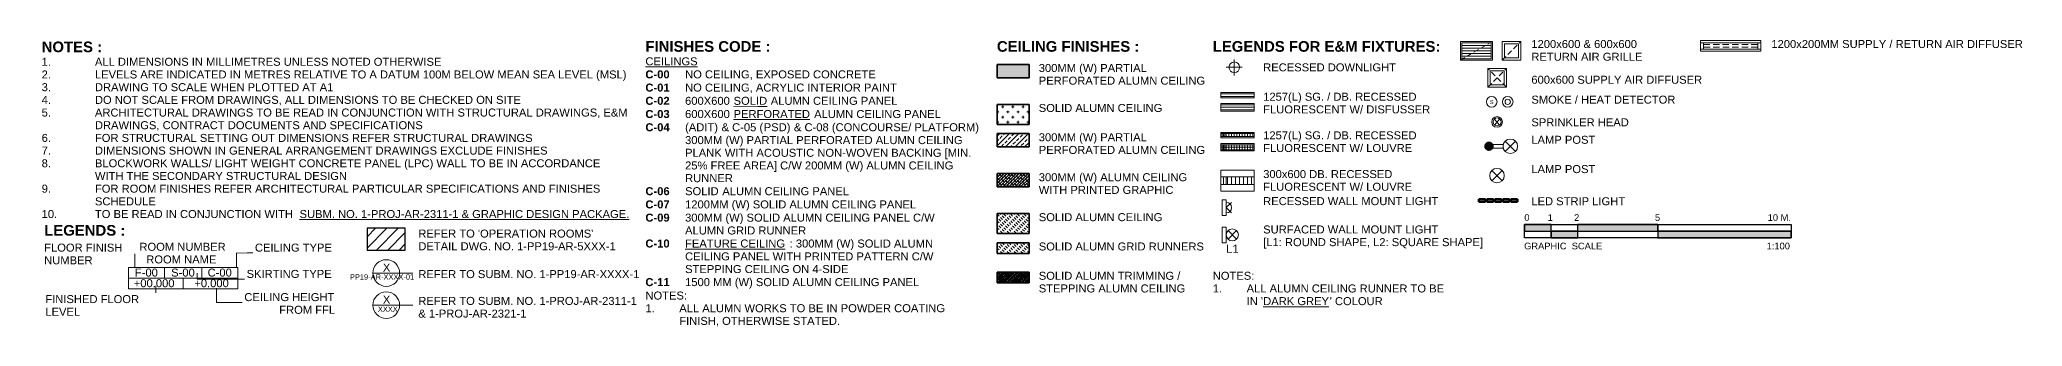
# Model space of a CAD drawing. Header units: millimetres. Extents: x -726048 to -647426, y -20687 to 18995.
# Drawn here: x -648170 to -647426, y -134 to -26 of the extents above; entities that cross this region are included whole.
import ezdxf

# ---------------------------------------------------------------- set-up
doc = ezdxf.new("R2010")
doc.units = ezdxf.units.MM
doc.linetypes.add('DPA_Hidden 50', pattern=[3, 2, -1])
doc.linetypes.add('Hidden - Short', pattern=[3.571875, 2.38125, -1.190625])
for name, color, linetype, lineweight in [('A-ANNO-NOTE', 3, 'Continuous', 25), ('A-DETL', 1, 'Continuous', 70), ('A-DETL-GENF', 2, 'Continuous', 35), ('A-DETL-THIN', 1, 'Continuous', 25), ('G-ANNO-TEXT', 3, 'Continuous', 9)]:
    doc.layers.add(name, color=color, linetype=linetype, lineweight=lineweight)
doc.styles.add('Arial_3', font='arial.ttf', dxfattribs={"height": 2.5})
doc.styles.add('Arial_4', font='arial.ttf', dxfattribs={"height": 3})
doc.styles.add('Arial_5', font='arial.ttf', dxfattribs={"height": 2})
doc.styles.add('Arial_6', font='arial.ttf', dxfattribs={"height": 1.5})
doc.styles.add('Arial_B', font='arialbd.ttf', dxfattribs={"height": 4})
doc.styles.add('Arial_B_1', font='arialbd.ttf', dxfattribs={"height": 3})
pattern_1 = [(135, (-647995.4792, 1.539), (-2.539928, 2e-16), [1.034, -2.558]), (135, (-647996.7492, 0.2694), (-2.539928, 2e-16), [1.034, -2.558]), (135, (-647997.3846, 2.174), (-2.539928, 2e-16), [0.51703, -3.075]), (135, (-647996.1142, 0.9044), (-2.539928, 2e-16), [1.034, -2.558]), (135, (-647995.2102, 0), (-2.539928, 2e-16), [0.51703, -3.075])]

# ---------------------------------------------------------------- blocks, each defined once
blk = doc.blocks.new('Graphic scale1 - Graphic scale 100-8746870-CRD_Legend Notes Part Plans - Ceiling Plan 1_100')
at = {"layer": 'A-ANNO-NOTE', "lineweight": 9}
h = blk.add_hatch(color=256, dxfattribs=at)
h.paths.add_polyline_path([(434.68, -98.08), (404.61, -98.08), (404.61, -95.59), (434.68, -95.59)])
h.paths.add_polyline_path([(394.68, -95.59), (394.68, -98.08), (384.68, -98.08), (384.68, -95.59)])
h = blk.add_hatch(color=256, dxfattribs=at)
h.paths.add_polyline_path([(484.68, -100.56), (434.68, -100.56), (434.68, -98.08), (484.68, -98.08)])
h.paths.add_polyline_path([(404.68, -98.08), (404.68, -100.56), (394.68, -100.56), (394.68, -98.08)])
at = {"layer": 'A-ANNO-NOTE'}
for p, q in [((384.68, -100.56), (384.68, -95.59)), ((384.68, -95.59), (484.68, -95.59)), ((394.68, -95.59), (384.68, -95.59)), ((384.68, -95.59), (384.68, -98.08)), ((394.68, -100.56), (394.68, -95.59)), ((394.68, -98.08), (394.68, -95.59)), ((404.61, -95.59), (404.61, -100.56)), ((434.68, -95.59), (404.61, -95.59)), ((404.61, -95.59), (404.61, -98.08)), ((434.68, -95.59), (434.68, -100.56)), ((434.68, -98.08), (434.68, -95.59)), ((484.68, -95.59), (484.68, -100.56)), ((384.68, -98.08), (484.68, -98.08)), ((384.68, -98.08), (394.68, -98.08)), ((484.68, -100.56), (384.68, -100.56)), ((404.68, -98.08), (394.68, -98.08)), ((394.68, -98.08), (394.68, -100.56)), ((394.68, -100.56), (404.68, -100.56)), ((404.61, -98.08), (434.68, -98.08)), ((404.68, -100.56), (404.68, -98.08)), ((484.68, -98.08), (434.68, -98.08)), ((434.68, -98.08), (434.68, -100.56)), ((434.68, -100.56), (484.68, -100.56)), ((484.68, -100.56), (484.68, -98.08))]:
    blk.add_line(p, q, dxfattribs=at)
at = {"layer": 'A-ANNO-NOTE', "lineweight": 9, "char_height": 2.5, "attachment_point": 1, "style": 'Arial_3'}
for s, insert, width in [('0', (384.63, -91.73), 2.3249), ('1', (393.4, -91.73), 2.3249), ('2', (403.31, -91.73), 2.3249), ('5', (433.62, -91.73), 2.3249), ('10 M.', (475.89, -91.73), 10.5021), ('GRAPHIC  SCALE', (384.56, -102.42), 35.4346), ('1:100', (475.5, -102.42), 10.5021)]:
    blk.add_mtext(s, dxfattribs=dict(at, insert=insert, width=width))

msp = doc.modelspace()

# ---------------------------------------------------------------- hatches: boundary and pattern name
at = {"layer": 'A-DETL-GENF'}
for points in [[(-647798.79, -40.49), (-647798.79, -35.49), (-647810.77, -35.49), (-647810.77, -40.49)], [(-647626.36, -67.6), (-647626, -67.56), (-647625.68, -67.42), (-647625.39, -67.2), (-647625.18, -66.92), (-647625.04, -66.59), (-647624.99, -66.24), (-647625.04, -65.89), (-647625.18, -65.56), (-647625.39, -65.28), (-647625.68, -65.06), (-647626, -64.93), (-647626.36, -64.88), (-647626.71, -64.93), (-647627.04, -65.06), (-647627.32, -65.28), (-647627.53, -65.56), (-647627.67, -65.89), (-647627.72, -66.24), (-647627.67, -66.59), (-647627.53, -66.92), (-647627.32, -67.2), (-647627.04, -67.42), (-647626.71, -67.56)]]:
    msp.add_hatch(color=7, dxfattribs=at).paths.add_polyline_path(points)
at = {"layer": 'A-DETL-GENF', "lineweight": 9}
h = msp.add_hatch(dxfattribs=at)
h.set_pattern_fill('FP_17', color=135, style=0, pattern_type=2)
h.set_pattern_definition([(0, (-647997.7502, 0), (1.905, 1.905), [0.9525, -2.857]), (90, (-647997.274, -0.4763), (-1.905, 1.905), [0.9525, -2.857])])
h.paths.add_polyline_path([(-647798.79, -57.99), (-647798.79, -50.49), (-647810.77, -50.49), (-647810.77, -57.99)])
h = msp.add_hatch(dxfattribs=at)
h.set_pattern_fill('FP_13', color=253, style=0, pattern_type=2)
h.set_pattern_definition([(45, (-647997.7502, 0), (-1.78191, 1.78191), []), (45, (-647995.9682, 0), (-1.78191, 1.78191), [1.26, -0.63004])])
h.paths.add_polyline_path([(-647798.79, -66.49), (-647798.79, -61.49), (-647810.77, -61.49), (-647810.77, -66.49)])
h = msp.add_hatch(dxfattribs=at)
h.set_pattern_fill('FP_14', color=253, style=0, pattern_type=2)
h.set_pattern_definition([(45, (-647997.7502, 0), (-0.561266, 0.561266), []), (135, (-647997.7502, 0), (-1.6841516, 0.5616196), [1.984, -1.191])])
h.paths.add_polyline_path([(-647798.79, -81.49), (-647798.79, -76.49), (-647810.77, -76.49), (-647810.77, -81.49)])
at = {"layer": 'A-DETL-GENF'}
h = msp.add_hatch(color=7, dxfattribs=at)
h.paths.add_polyline_path([(-647627.71, -87.14), (-647627.71, -86.14), (-647630.21, -86.14), (-647630.21, -87.14)])
h.paths.add_polyline_path([(-647615.71, -87.14), (-647615.71, -86.14), (-647618.21, -86.14), (-647618.21, -87.14)])
h.paths.add_polyline_path([(-647621.21, -87.14), (-647618.71, -87.14), (-647618.71, -86.14), (-647621.21, -86.14)])
h.paths.add_polyline_path([(-647624.71, -87.14), (-647624.71, -86.14), (-647627.21, -86.14), (-647627.21, -87.14)])
h.paths.add_polyline_path([(-647624.21, -87.14), (-647621.71, -87.14), (-647621.71, -86.14), (-647624.21, -86.14)])
at = {"layer": 'A-DETL-GENF', "lineweight": 9}
h = msp.add_hatch(dxfattribs=at)
h.set_pattern_fill('FP_15', color=253, style=0, pattern_type=2)
h.set_pattern_definition(pattern_1)
h.paths.add_polyline_path([(-647798.79, -98.99), (-647798.79, -91.49), (-647810.77, -91.49), (-647810.77, -98.99)])
h = msp.add_hatch(dxfattribs=at)
h.set_pattern_fill('FP_12', color=10, style=0, pattern_type=2)
h.set_pattern_definition([(45, (-647997.7502, 0), (-2.12132, 2.12132), [])])
h.paths.add_polyline_path([(-648032.75, -105.21), (-648032.75, -97.02), (-648047.03, -97.02), (-648047.03, -105.21)])
h = msp.add_hatch(dxfattribs=at)
h.set_pattern_fill('FP_15', color=253, style=0, pattern_type=2)
h.set_pattern_definition(pattern_1)
h.paths.add_polyline_path([(-647798.79, -106.49), (-647798.79, -102.49), (-647810.77, -102.49), (-647810.77, -106.49)])
h = msp.add_hatch(dxfattribs=at)
h.set_pattern_fill('FP_16', color=253, style=0, pattern_type=2)
h.set_pattern_definition([(45, (-647997.7502, 0), (-0.3367596, 0.3367596), []), (135, (-647997.7502, 0), (-1.0102788, 0.3367596), [1.191, -0.71437])])
h.paths.add_polyline_path([(-647798.79, -117.49), (-647798.79, -113.49), (-647810.77, -113.49), (-647810.77, -117.49)])

# ---------------------------------------------------------------- linework, layer by layer
at = {"layer": 'A-DETL', "lineweight": 9}
for p, q in [((-647637.1, -26.89), (-647625.1, -26.89)), ((-647637.1, -33.89), (-647637.1, -26.89)), ((-647625.6, -27.39), (-647636.6, -27.39)), ((-647636.6, -33.35), (-647636.6, -27.39)), ((-647625.6, -28.39), (-647636.6, -28.39)), ((-647625.6, -29.39), (-647636.6, -29.39)), ((-647625.6, -27.39), (-647625.6, -33.35)), ((-647625.1, -26.89), (-647625.1, -33.89)), ((-647614.44, -26.89), (-647621.44, -26.89)), ((-647621.44, -26.89), (-647621.44, -33.89)), ((-647620.57, -27.76), (-647620.57, -33.01)), ((-647615.32, -27.76), (-647620.57, -27.76)), ((-647615.32, -33.01), (-647615.32, -27.76)), ((-647614.44, -33.89), (-647614.44, -26.89)), ((-647547.1, -26.53), (-647524.44, -26.53)), ((-647547.1, -30.48), (-647547.1, -26.53)), ((-647547.1, -27.36), (-647524.44, -27.36)), ((-647545.89, -29.79), (-647545.89, -27.36)), ((-647525.61, -27.36), (-647525.61, -29.79)), ((-647524.44, -26.53), (-647524.44, -30.48)), ((-647718.87, -36.56), (-647724.87, -36.56)), ((-647721.87, -33.61), (-647721.87, -39.61)), ((-647625.1, -33.89), (-647637.1, -33.89)), ((-647625.6, -30.39), (-647636.6, -30.39)), ((-647625.6, -31.39), (-647636.6, -31.39)), ((-647625.6, -32.39), (-647636.6, -32.39)), ((-647625.6, -33.35), (-647636.6, -33.35)), ((-647619.77, -37.04), (-647626.77, -37.04)), ((-647626.77, -37.04), (-647626.77, -44.04)), ((-647621.44, -33.89), (-647614.44, -33.89)), ((-647620.57, -33.01), (-647615.32, -33.01)), ((-647619.77, -44.04), (-647619.77, -37.04)), ((-647524.44, -29.79), (-647547.1, -29.79)), ((-647524.44, -30.48), (-647547.1, -30.48)), ((-647626.77, -44.04), (-647619.77, -44.04)), ((-647625.9, -37.92), (-647625.9, -43.17)), ((-647620.65, -37.92), (-647625.9, -37.92)), ((-647625.9, -43.17), (-647620.65, -43.17)), ((-647620.65, -43.17), (-647620.65, -37.92)), ((-647726.87, -46.06), (-647714.37, -46.06)), ((-647726.87, -48.01), (-647726.87, -46.06)), ((-647726.87, -46.48), (-647714.37, -46.48)), ((-647714.37, -47.59), (-647726.87, -47.59)), ((-647714.37, -48.01), (-647726.87, -48.01)), ((-647726.87, -50.22), (-647714.37, -50.22)), ((-647726.87, -52.99), (-647726.87, -50.22)), ((-647726.87, -50.63), (-647714.37, -50.63)), ((-647714.37, -51.6), (-647726.87, -51.6)), ((-647714.37, -48.01), (-647714.37, -46.06)), ((-647714.37, -52.99), (-647714.37, -50.22)), ((-647714.37, -52.58), (-647726.87, -52.58)), ((-647714.37, -52.99), (-647726.87, -52.99)), ((-647624.36, -55.98), (-647622.39, -58.24)), ((-647622.35, -55.98), (-647624.31, -58.24)), ((-647726.87, -61.06), (-647714.37, -61.06)), ((-647726.87, -63.01), (-647726.87, -61.06)), ((-647726.87, -61.48), (-647714.37, -61.48)), ((-647726.87, -62.59), (-647726.87, -61.48)), ((-647714.37, -62.59), (-647726.87, -62.59)), ((-647714.37, -63.01), (-647726.87, -63.01)), ((-647726.87, -65.22), (-647714.37, -65.22)), ((-647726.87, -67.99), (-647726.87, -65.22)), ((-647726.87, -65.63), (-647714.37, -65.63)), ((-647726.87, -67.58), (-647726.87, -65.63)), ((-647714.37, -66.6), (-647726.87, -66.6)), ((-647726.37, -62.59), (-647726.37, -61.48)), ((-647726.37, -67.58), (-647726.37, -65.63)), ((-647725.87, -62.59), (-647725.87, -61.48)), ((-647725.87, -67.58), (-647725.87, -65.63)), ((-647725.37, -62.59), (-647725.37, -61.48)), ((-647725.37, -67.58), (-647725.37, -65.63)), ((-647724.87, -62.59), (-647724.87, -61.48)), ((-647724.87, -67.58), (-647724.87, -65.63)), ((-647723.87, -62.59), (-647723.87, -61.48)), ((-647723.87, -67.58), (-647723.87, -65.63)), ((-647722.87, -62.59), (-647722.87, -61.48)), ((-647722.87, -67.58), (-647722.87, -65.63)), ((-647721.87, -62.59), (-647721.87, -61.48)), ((-647721.87, -67.58), (-647721.87, -65.63)), ((-647720.87, -62.59), (-647720.87, -61.48)), ((-647720.87, -67.58), (-647720.87, -65.63)), ((-647719.87, -62.59), (-647719.87, -61.48)), ((-647719.87, -67.58), (-647719.87, -65.63)), ((-647718.87, -62.59), (-647718.87, -61.48)), ((-647718.87, -67.58), (-647718.87, -65.63)), ((-647717.87, -62.59), (-647717.87, -61.48)), ((-647717.87, -67.58), (-647717.87, -65.63)), ((-647716.87, -62.59), (-647716.87, -61.48)), ((-647716.87, -67.58), (-647716.87, -65.63)), ((-647715.87, -62.59), (-647715.87, -61.48)), ((-647715.87, -67.58), (-647715.87, -65.63)), ((-647714.87, -62.59), (-647714.87, -61.48)), ((-647714.87, -67.58), (-647714.87, -65.63)), ((-647714.37, -63.01), (-647714.37, -61.06)), ((-647714.37, -67.99), (-647714.37, -65.22)), ((-647621, -65.61), (-647625.15, -65.61)), ((-647616.43, -68.17), (-647620.28, -64.32)), ((-647620.28, -68.17), (-647616.43, -64.32)), ((-647714.37, -67.58), (-647726.87, -67.58)), ((-647714.37, -67.99), (-647726.87, -67.99)), ((-647620.98, -66.97), (-647625.2, -66.97)), ((-647726.87, -83.04), (-647726.87, -75.22)), ((-647726.87, -75.22), (-647714.37, -75.22)), ((-647726.87, -77.72), (-647714.37, -77.72)), ((-647714.37, -80.54), (-647726.87, -80.54)), ((-647725.92, -80.54), (-647725.92, -77.72)), ((-647724.92, -80.54), (-647724.92, -77.72)), ((-647724.42, -80.54), (-647724.42, -77.72)), ((-647722.92, -80.54), (-647722.92, -77.72)), ((-647721.42, -80.54), (-647721.42, -77.72)), ((-647719.92, -80.54), (-647719.92, -77.72)), ((-647718.42, -80.54), (-647718.42, -77.72)), ((-647716.92, -80.54), (-647716.92, -77.72)), ((-647715.42, -80.54), (-647715.42, -77.72)), ((-647714.37, -75.22), (-647714.37, -83.04)), ((-647621.43, -79.17), (-647625.28, -75.32)), ((-647625.28, -79.17), (-647621.43, -75.32)), ((-647714.37, -83.04), (-647726.87, -83.04)), ((-647726.37, -92.23), (-647726.37, -86.32)), ((-647724.87, -86.32), (-647726.37, -86.32)), ((-647724.87, -86.32), (-647724.87, -92.23)), ((-647724.87, -89.27), (-647722.92, -87.33)), ((-647724.87, -92.23), (-647726.37, -92.23)), ((-647726.37, -102.45), (-647726.37, -96.55)), ((-647724.87, -96.55), (-647726.37, -96.55)), ((-647724.87, -89.27), (-647722.92, -91.22)), ((-647724.87, -96.55), (-647724.87, -102.45)), ((-647724.87, -102.45), (-647726.37, -102.45)), ((-647724.21, -101.1), (-647721.01, -97.9)), ((-647724.21, -97.9), (-647721.01, -101.1)), ((-648141, -106.27), (-648167.55, -106.27)), ((-648134.19, -106.27), (-648141, -106.27)), ((-648134.19, -111.69), (-648134.19, -106.27)), ((-648096.03, -111.69), (-648096.03, -106.27)), ((-648096.03, -106.27), (-648060.1, -106.27)), ((-648136.48, -111.69), (-648095.48, -111.69)), ((-648136.48, -119.69), (-648136.48, -111.69)), ((-648136.48, -115.69), (-648095.48, -115.69)), ((-648126.32, -118.65), (-648126.32, -125.6)), ((-648122.98, -111.69), (-648122.98, -115.69)), ((-648115.98, -115.69), (-648115.98, -119.69)), ((-648110.77, -113.81), (-648110.77, -116.14)), ((-648110.77, -116.14), (-648060.1, -116.14)), ((-648108.98, -111.69), (-648108.98, -115.69)), ((-648095.48, -111.69), (-648095.48, -119.69)), ((-648044.86, -113.81), (-648029.86, -113.81)), ((-648136.65, -125.6), (-648167.55, -125.6)), ((-648126.32, -125.6), (-648136.65, -125.6)), ((-648095.48, -119.69), (-648136.48, -119.69)), ((-648103.53, -119.47), (-648103.53, -124.86)), ((-648103.53, -124.86), (-648060.1, -124.86)), ((-648044.86, -125.86), (-648029.86, -125.86))]:
    msp.add_line(p, q, dxfattribs=at)
at = {"layer": 'A-DETL', "linetype": 'DPA_Hidden 50', "lineweight": 9}
for p, q in [((-647625.1, -26.89), (-647637.1, -33.89)), ((-647621.44, -33.89), (-647614.44, -26.89)), ((-647619.77, -44.04), (-647626.77, -37.04)), ((-647626.77, -44.04), (-647619.77, -37.04))]:
    msp.add_line(p, q, dxfattribs=at)
at = {"layer": 'A-DETL', "linetype": 'Hidden - Short', "lineweight": 9}
for p, q in [((-647545.89, -28.08), (-647525.61, -28.08)), ((-647525.61, -28.96), (-647545.89, -28.96))]:
    msp.add_line(p, q, dxfattribs=at)
at = {"layer": 'A-DETL', "lineweight": 35}
for p, q in [((-647798.79, -35.49), (-647810.77, -35.49)), ((-647810.77, -35.49), (-647810.77, -40.49)), ((-647798.79, -40.49), (-647798.79, -35.49)), ((-647810.77, -40.49), (-647798.79, -40.49)), ((-647798.79, -50.49), (-647810.77, -50.49)), ((-647810.77, -50.49), (-647810.77, -57.99)), ((-647798.79, -57.99), (-647798.79, -50.49)), ((-647810.77, -57.99), (-647798.79, -57.99)), ((-647798.79, -61.49), (-647810.77, -61.49)), ((-647810.77, -61.49), (-647810.77, -66.49)), ((-647810.77, -66.49), (-647798.79, -66.49)), ((-647798.79, -66.49), (-647798.79, -61.49)), ((-647798.79, -76.49), (-647810.77, -76.49)), ((-647810.77, -76.49), (-647810.77, -81.49)), ((-647810.77, -81.49), (-647798.79, -81.49)), ((-647798.79, -81.49), (-647798.79, -76.49)), ((-647798.79, -91.49), (-647810.77, -91.49)), ((-647810.77, -91.49), (-647810.77, -98.99)), ((-647798.79, -98.99), (-647798.79, -91.49)), ((-647810.77, -98.99), (-647798.79, -98.99)), ((-647798.79, -102.49), (-647810.77, -102.49)), ((-647810.77, -102.49), (-647810.77, -106.49)), ((-647798.79, -106.49), (-647798.79, -102.49)), ((-647810.77, -106.49), (-647798.79, -106.49)), ((-647798.79, -113.49), (-647810.77, -113.49)), ((-647810.77, -113.49), (-647810.77, -117.49)), ((-647810.77, -117.49), (-647798.79, -117.49)), ((-647798.79, -117.49), (-647798.79, -113.49))]:
    msp.add_line(p, q, dxfattribs=at)
at = {"layer": 'A-DETL', "lineweight": 50}
for p, q in [((-647627.71, -86.14), (-647630.21, -86.14)), ((-647630.21, -86.14), (-647630.21, -87.14)), ((-647630.21, -87.14), (-647627.71, -87.14)), ((-647627.71, -87.14), (-647627.71, -86.14)), ((-647624.71, -86.14), (-647627.21, -86.14)), ((-647627.21, -86.14), (-647627.21, -87.14)), ((-647627.21, -87.14), (-647624.71, -87.14)), ((-647624.71, -87.14), (-647624.71, -86.14)), ((-647621.71, -86.14), (-647624.21, -86.14)), ((-647624.21, -86.14), (-647624.21, -87.14)), ((-647624.21, -87.14), (-647621.71, -87.14)), ((-647621.71, -87.14), (-647621.71, -86.14)), ((-647618.71, -86.14), (-647621.21, -86.14)), ((-647621.21, -86.14), (-647621.21, -87.14)), ((-647621.21, -87.14), (-647618.71, -87.14)), ((-647618.71, -87.14), (-647618.71, -86.14)), ((-647615.71, -86.14), (-647618.21, -86.14)), ((-647618.21, -86.14), (-647618.21, -87.14)), ((-647618.21, -87.14), (-647615.71, -87.14)), ((-647615.71, -87.14), (-647615.71, -86.14))]:
    msp.add_line(p, q, dxfattribs=at)
at = {"layer": 'A-DETL', "lineweight": 9}
for centre, radius in [((-647721.87, -36.56), 2), ((-647625.35, -49.55), 2), ((-647619.35, -49.55), 2), ((-647619.35, -49.55), 1), ((-647623.35, -57.09), 2), ((-647623.35, -57.09), 1.5), ((-647618.36, -66.24), 2.72), ((-647623.36, -77.24), 2.72), ((-647722.61, -99.5), 2.26), ((-648039.86, -113.81), 5), ((-648039.86, -125.86), 5)]:
    msp.add_circle(centre, radius, dxfattribs=at)
for centre, radius, start, end in [((-647626.36, -66.24), 1.36, 90, 270), ((-647626.36, -66.24), 1.36, 270, 90), ((-647724.87, -89.27), 2, 270, 90)]:
    msp.add_arc(centre, radius, start, end, dxfattribs=at)
at = {"layer": 'A-DETL', "lineweight": 50}
for start, end in [(360, 180), (180, 360)]:
    msp.add_arc((-647626.36, -66.24), 1.36, start, end, dxfattribs=at)
at = {"layer": 'A-DETL-THIN'}
for p, q in [((-648032.75, -97.02), (-648047.03, -97.02)), ((-648047.03, -97.02), (-648047.03, -105.21)), ((-648032.75, -105.21), (-648032.75, -97.02)), ((-648047.03, -105.21), (-648032.75, -105.21))]:
    msp.add_line(p, q, dxfattribs=at)

# ---------------------------------------------------------------- block references
at = {"layer": 'A-ANNO-NOTE', "lineweight": 9}
msp.add_blockref('Graphic scale1 - Graphic scale 100-8746870-CRD_Legend Notes Part Plans - Ceiling Plan 1_100', (-647997.75, 0), dxfattribs=at)

# ---------------------------------------------------------------- texts
at = {"layer": 'G-ANNO-TEXT', "color": 7, "attachment_point": 1}
for s, insert, char_height, width, style in [('NOTES :', (-648169.09, -26.91), 4, 27.6582, 'Arial_B'), ('FINISHES CODE :', (-647942.69, -26.74), 4, 57.2405, 'Arial_B'), ('CEILING FINISHES :', (-647810.88, -26.74), 4, 65.2574, 'Arial_B'), ('LEGENDS FOR E&M FIXTURES:', (-647729.95, -26.74), 4, 104.2194, 'Arial_B'), ('1200x600 & 600x600 ', (-647610.48, -26.34), 3, 50.2658, 'Arial_4'), ('1200x200MM SUPPLY / RETURN AIR DIFFUSER', (-647520.48, -26.34), 3, 115.7637, 'Arial_4'), ('\\LCEILINGS', (-647942.69, -32.84), 3, 24.0506, 'Arial_4'), ('300MM (W) PARTIAL ', (-647795.19, -35.34), 3, 51.5485, 'Arial_4'), ('RECESSED DOWNLIGHT', (-647711.04, -35.1), 3, 61.4894, 'Arial_4'), ('RETURN AIR GRILLE', (-647610.48, -31.11), 3, 51.2278, 'Arial_4'), ('C-00', (-647942.69, -37.73), 3, 11.1435, 'Arial_B_1'), ('C-01', (-647942.69, -42.69), 3, 11.1435, 'Arial_B_1'), ('^I^I', (-647933.49, -37.73), 3, 6.8945, 'Arial_4'), ('^I^I', (-647933.49, -42.69), 3, 6.8945, 'Arial_4'), ('NO CEILING, EXPOSED CONCRETE', (-647927.81, -37.73), 3, 87.7046, 'Arial_4'), ('NO CEILING, ACRYLIC INTERIOR PAINT', (-647927.81, -42.69), 3, 97.5654, 'Arial_4'), ('PERFORATED ALUMN CEILING  ', (-647795.19, -40.1), 3, 78.2447, 'Arial_4'), ('600x600 SUPPLY AIR DIFFUSER', (-647610.48, -39.75), 3, 78.6455, 'Arial_4'), ('C-02', (-647942.69, -47.66), 3, 11.1435, 'Arial_B_1'), ('^I^I', (-647933.49, -47.66), 3, 6.8945, 'Arial_4'), ('600X600 ', (-647927.81, -47.66), 3, 22.0464, 'Arial_4'), ('\\LSOLID', (-647909.62, -47.66), 3, 15.4726, 'Arial_4'), (' ALUMN CEILING PANEL ', (-647896.85, -47.66), 3, 61.2489, 'Arial_4'), ('SOLID ALUMN CEILING', (-647795.19, -50.34), 3, 56.9198, 'Arial_4'), ('1257(L) SG. / DB. RECESSED ', (-647711.04, -46.12), 3, 72.232, 'Arial_4'), ('FLUORESCENT W/ DISFUSSER', (-647711.04, -50.88), 3, 77.2025, 'Arial_4'), ('S', (-647626.05, -48.87), 1.5, 1.6835, 'Arial_6'), ('SMOKE / HEAT DETECTOR', (-647610.48, -47.22), 3, 66.5401, 'Arial_4'), ('C-03', (-647942.69, -52.62), 3, 11.1435, 'Arial_B_1'), ('C-04 ', (-647942.69, -57.58), 3, 12.5865, 'Arial_B_1'), ('^I^I', (-647933.49, -52.62), 3, 6.8945, 'Arial_4'), ('\\fArial|b1|i0|c0|p34|;^I', (-647932.3, -57.58), 3, 5.4515, 'Arial_B_1'), ('600X600 ', (-647927.81, -52.62), 3, 22.0464, 'Arial_4'), ('(', (-647927.81, -57.58), 3, 1.6835, 'Arial_4'), ('ADIT)', (-647926.42, -57.58), 3, 13.4683, 'Arial_4'), (' & C-05 (', (-647915.3, -57.58), 3, 20.6034, 'Arial_4'), ('\\LPERFORATED', (-647909.62, -52.62), 3, 35.1941, 'Arial_4'), ('PSD)', (-647898.31, -57.58), 3, 12.2658, 'Arial_4'), ('& C-08 (CONCOURSE/ PLATFORM)', (-647886.99, -57.58), 3, 85.1392, 'Arial_4'), (' ALUMN CEILING PANEL ', (-647880.58, -52.62), 3, 61.2489, 'Arial_4'), ('^I^I^I', (-647830.04, -52.62), 3, 13.789, 'Arial_4'), ('^I', (-647816.75, -57.58), 3, 3.6878, 'Arial_4'), ('SPRINKLER HEAD', (-647610.48, -55.72), 3, 44.8945, 'Arial_4'), ('^I^I^I', (-647942.69, -62.41), 3, 18.038, 'Arial_4'), ('300MM (W) PARTIAL PERFORATED ALUMN CEILING ', (-647927.81, -62.41), 3, 129.6329, 'Arial_4'), ('^I^I', (-647820.85, -62.41), 3, 8.6582, 'Arial_4'), ('300MM (W) PARTIAL ', (-647795.19, -61.34), 3, 51.5485, 'Arial_4'), ('PERFORATED ALUMN CEILING', (-647795.19, -66.1), 3, 76.6413, 'Arial_4'), ('1257(L) SG. / DB. RECESSED ', (-647711.04, -60.61), 3, 72.232, 'Arial_4'), ('FLUORESCENT W/ LOUVRE', (-647711.04, -65.38), 3, 68.9451, 'Arial_4'), ('LAMP POST', (-647610.48, -62.29), 3, 29.5823, 'Arial_4'), ('^I^I^I', (-647942.69, -67.17), 3, 18.038, 'Arial_4'), ('^I^I^I', (-647942.69, -71.93), 3, 18.038, 'Arial_4'), ('25% FREE AREA] C/W 200MM (W) ALUMN CEILING ', (-647927.81, -71.93), 3, 125.5443, 'Arial_4'), ('PLANK WITH ACOUSTIC NON-WOVEN BACKING [MIN. ', (-647927.81, -67.17), 3, 133.8818, 'Arial_4'), ('^I^I^I', (-647824.22, -71.93), 3, 12.7468, 'Arial_4'), ('^I', (-647817.34, -67.17), 3, 4.4093, 'Arial_4'), ('LAMP POST', (-647610.48, -73.29), 3, 29.5823, 'Arial_4'), ('^I^I^I', (-647942.69, -76.69), 3, 18.038, 'Arial_4'), ('C-06 ', (-647942.69, -81.59), 3, 12.5865, 'Arial_B_1'), ('^I', (-647932.3, -81.59), 3, 5.4515, 'Arial_4'), ('SOLID ', (-647927.81, -81.59), 3, 16.9156, 'Arial_4'), ('RUNNER ', (-647927.81, -76.69), 3, 23.3291, 'Arial_4'), ('ALUMN CEILING PANEL ', (-647913.85, -81.59), 3, 59.8059, 'Arial_4'), ('WITH PRINTED GRAPHIC ', (-647795.19, -81.1), 3, 63.8143, 'Arial_4'), ('300MM (W) ALUMN CEILING ', (-647795.19, -76.34), 3, 69.9873, 'Arial_4'), ('300x600 DB. RECESSED ', (-647711.04, -75.16), 3, 61.0084, 'Arial_4'), ('FLUORESCENT W/ LOUVRE', (-647711.04, -79.92), 3, 68.9451, 'Arial_4'), ('C-07 ', (-647942.69, -86.55), 3, 12.5865, 'Arial_B_1'), ('^I', (-647931.11, -86.55), 3, 4.0084, 'Arial_4'), ('1200MM (W) SOLID ALUMN CEILING PANEL', (-647927.81, -86.55), 3, 106.7046, 'Arial_4'), ('RECESSED WALL MOUNT LIGHT', (-647711.04, -85.32), 3, 81.0506, 'Arial_4'), ('LED STRIP LIGHT', (-647610.48, -85.37), 3, 43.3713, 'Arial_4'), ('^I^I^I', (-647942.69, -96.34), 3, 18.038, 'Arial_4'), ('C-09', (-647942.69, -91.51), 3, 11.1435, 'Arial_B_1'), ('^I^I', (-647933.49, -91.51), 3, 6.8945, 'Arial_B_1'), ('ALUMN GRID RUNNER', (-647927.81, -96.34), 3, 55.5569, 'Arial_4'), ('300MM (W) SOLID ALUMN CEILING PANEL C/W ', (-647927.81, -91.51), 3, 116.9662, 'Arial_4'), ('^I', (-647831.3, -91.51), 3, 3.2869, 'Arial_4'), ('SOLID ALUMN CEILING', (-647795.19, -91.34), 3, 56.9198, 'Arial_4'), ('SURFACED WALL MOUNT LIGHT', (-647711.04, -95.96), 3, 80.9704, 'Arial_4'), ('C-10', (-647942.69, -101.23), 3, 11.1435, 'Arial_B_1'), ('^I', (-647932.3, -101.23), 3, 5.4515, 'Arial_4'), ('\\LFEATURE CEILING', (-647927.81, -101.23), 3, 46.097, 'Arial_4'), (' : 300MM (W) SOLID ALUMN ', (-647889.77, -101.23), 3, 69.1856, 'Arial_4'), ('^I^I^I^I', (-647832.69, -101.23), 3, 23.0084, 'Arial_4'), ('SOLID ALUMN GRID RUNNERS', (-647795.19, -102.34), 3, 75.9198, 'Arial_4'), ('L1', (-647724.91, -103.19), 3, 5.7721, 'Arial_4'), ('[L1: ROUND SHAPE, L2: SQUARE SHAPE]', (-647711.04, -100.72), 3, 101.4135, 'Arial_4'), ('X', (-648041.14, -110.25), 3, 3.2869, 'Arial_4'), ('^I^I^I', (-647942.69, -106.06), 3, 18.038, 'Arial_4'), ('^I^I^I', (-647942.69, -110.82), 3, 18.038, 'Arial_4'), ('STEPPING CEILING ON 4-SIDE', (-647927.81, -110.82), 3, 75.3586, 'Arial_4'), ('CEILING PANEL WITH PRINTED PATTERN C/W ', (-647927.81, -106.06), 3, 116.6455, 'Arial_4'), ('+00.000', (-648134.53, -116.14), 3, 18.8397, 'Arial_4'), ('F-00', (-648134.13, -112.14), 3, 10.5823, 'Arial_4'), ('S-00', (-648120.51, -112.14), 3, 10.903, 'Arial_4'), ('+0.000', (-648111.84, -116.14), 3, 15.9536, 'Arial_4'), ('C-00', (-648106.86, -112.14), 3, 11.1435, 'Arial_4'), ('REFER TO SUBM. NO. 1-PP19-AR-XXXX-1', (-648027.84, -112.71), 3, 101.2531, 'Arial_4'), ('C-11', (-647942.69, -115.72), 3, 11.1435, 'Arial_B_1'), ('^I', (-647932.3, -115.72), 3, 5.4515, 'Arial_4'), ('1500 MM (W) SOLID ALUMN CEILING PANEL', (-647927.81, -115.72), 3, 108.1476, 'Arial_4'), ('SOLID ALUMN TRIMMING / ', (-647795.19, -113.34), 3, 66.6202, 'Arial_4'), ('STEPPING ALUMN CEILING', (-647795.19, -118.1), 3, 67.5823, 'Arial_4'), ('1.', (-647729.95, -118.1), 3, 15.3924, 'Arial_4'), ('NOTES:', (-647729.95, -113.34), 3, 19.2405, 'Arial_4'), ('ALL ALUMN CEILING RUNNER TO BE ', (-647717.25, -118.1), 3, 92.4346, 'Arial_4'), ('XXXX', (-648043, -126.39), 2, 9.2996, 'Arial_5'), ('X', (-648041.14, -122.3), 3, 3.2869, 'Arial_4'), ('REFER TO SUBM. NO. 1-PROJ-AR-2311-1 ', (-648027.84, -122.78), 3, 102.135, 'Arial_4'), ('1.', (-647942.69, -125.52), 3, 15.3924, 'Arial_4'), ('NOTES:', (-647942.69, -120.76), 3, 19.2405, 'Arial_4'), ('ALL ALUMN WORKS TO BE IN POWDER COATING ', (-647929.99, -125.52), 3, 124.5822, 'Arial_4'), ("IN '", (-647717.25, -122.86), 3, 7.5359, 'Arial_4'), ('\\LDARK GREY', (-647711.04, -122.86), 3, 30.2236, 'Arial_4'), ("' COLOUR", (-647686.1, -122.86), 3, 24.3713, 'Arial_4'), ('& 1-PROJ-AR-2321-1 ', (-648027.84, -127.54), 3, 51.2278, 'Arial_4'), ('FINISH, OTHERWISE STATED.', (-647929.99, -130.28), 3, 74.5569, 'Arial_4')]:
    msp.add_mtext(s, dxfattribs=dict(at, insert=insert, char_height=char_height, width=width, style=style))
at = {"layer": 'G-ANNO-TEXT', "color": 7, "char_height": 3, "width": 24.2097, "attachment_point": 1, "style": 'Arial_4', "bg_fill": 3, "box_fill_scale": 1.25, "bg_fill_color": 256, "bg_fill_true_color": 13158600, "bg_fill_transparency": 0}
for s, insert in [('6.', (-648169.09, -61.59)), ('9.', (-648169.09, -80.64))]:
    msp.add_mtext(s, dxfattribs=dict(at, insert=insert))

# ---------------------------------------------------------------- next in the draw order: texts
at = {"layer": 'G-ANNO-TEXT', "color": 7, "char_height": 3, "attachment_point": 1, "style": 'Arial_4', "bg_fill": 3, "box_fill_scale": 1.25, "bg_fill_color": 256, "bg_fill_true_color": 13158600, "bg_fill_transparency": 0}
for s, insert, width in [('1.', (-648169.09, -33.01), 24.2097), ('7.', (-648169.09, -66.35), 24.2097), ("REFER TO 'OPERATION ROOMS' ", (-648027.84, -97.5), 82.0928), ('ROOM NAME', (-648129.86, -107.2), 32.2278), ('SKIRTING TYPE', (-648092.23, -112.64), 39.2827), ('FINISHED FLOOR', (-648167.7, -122.1), 43.1308), ('CEILING HEIGHT', (-648093.09, -121.35), 41.5274)]:
    msp.add_mtext(s, dxfattribs=dict(at, insert=insert, width=width))

# ---------------------------------------------------------------- next in the draw order: texts
for s, insert, width in [('2.', (-648169.09, -37.77), 24.2097), ('8.', (-648169.09, -71.11), 24.2097), ('ROOM NUMBER', (-648132.43, -102.46), 39.6034), ('DETAIL DWG. NO. 1-PP19-AR-5XXX-1', (-648027.84, -102.26), 90.9114), ('LEVEL', (-648167.7, -126.86), 16.1139), ('FROM FFL', (-648080, -126.12), 25.654)]:
    msp.add_mtext(s, dxfattribs=dict(at, insert=insert, width=width))
at = {"layer": 'G-ANNO-TEXT', "color": 7, "insert": (-648053.47, -114.27), "char_height": 2, "width": 29.8228, "attachment_point": 1, "style": 'Arial_5'}
msp.add_mtext('PP19-AR-XXXX-01', dxfattribs=at)

# ---------------------------------------------------------------- next in the draw order: texts
at = {"layer": 'G-ANNO-TEXT', "color": 7, "char_height": 3, "attachment_point": 1, "style": 'Arial_4', "bg_fill": 3, "box_fill_scale": 1.25, "bg_fill_color": 256, "bg_fill_true_color": 13158600, "bg_fill_transparency": 0}
for s, insert, width in [('ALL DIMENSIONS IN MILLIMETRES UNLESS NOTED OTHERWISE', (-648149.11, -33.01), 160.097), ('3.', (-648169.09, -42.54), 24.2097), ('FLOOR FINISH', (-648168.14, -102.77), 35.9958), ('CEILING TYPE', (-648089.12, -102.77), 35.5148)]:
    msp.add_mtext(s, dxfattribs=dict(at, insert=insert, width=width))

# ---------------------------------------------------------------- next in the draw order: texts
for s, insert, width in [('LEVELS ARE INDICATED IN METRES RELATIVE TO A DATUM 100M BELOW MEAN SEA LEVEL (MSL)', (-648149.11, -37.77), 245.7172), ('4.', (-648169.09, -47.3), 24.2097), ('NUMBER', (-648168.14, -107.54), 22.2067)]:
    msp.add_mtext(s, dxfattribs=dict(at, insert=insert, width=width))
at = {"layer": 'G-ANNO-TEXT', "color": 7, "insert": (-648168.14, -95.78), "char_height": 4, "width": 37.1181, "attachment_point": 1, "style": 'Arial_B'}
msp.add_mtext('LEGENDS :', dxfattribs=at)

# ---------------------------------------------------------------- next in the draw order: texts
at = {"layer": 'G-ANNO-TEXT', "color": 7, "char_height": 3, "attachment_point": 1, "style": 'Arial_4', "bg_fill": 3, "box_fill_scale": 1.25, "bg_fill_color": 256, "bg_fill_true_color": 13158600, "bg_fill_transparency": 0}
for s, insert, width in [('DRAWING TO SCALE WHEN PLOTTED AT A1', (-648149.11, -42.54), 110.713), ('5.', (-648169.09, -52.06), 24.2097), ('10.', (-648169.09, -90.16), 24.2097)]:
    msp.add_mtext(s, dxfattribs=dict(at, insert=insert, width=width))

# ---------------------------------------------------------------- next in the draw order: texts
at = {"layer": 'G-ANNO-TEXT', "color": 7, "insert": (-648149.11, -47.3), "char_height": 3, "width": 196.6539, "attachment_point": 1, "style": 'Arial_4', "bg_fill": 3, "box_fill_scale": 1.25, "bg_fill_color": 256, "bg_fill_true_color": 13158600, "bg_fill_transparency": 0}
msp.add_mtext('DO NOT SCALE FROM DRAWINGS, ALL DIMENSIONS TO BE CHECKED ON SITE', dxfattribs=at)

# ---------------------------------------------------------------- next in the draw order: texts
at = {"layer": 'G-ANNO-TEXT', "color": 7, "insert": (-648149.11, -52.06), "char_height": 3, "width": 247.7214, "attachment_point": 1, "style": 'Arial_4', "bg_fill": 3, "box_fill_scale": 1.25, "bg_fill_color": 256, "bg_fill_true_color": 13158600, "bg_fill_transparency": 0}
msp.add_mtext('ARCHITECTURAL DRAWINGS TO BE READ IN CONJUNCTION WITH STRUCTURAL DRAWINGS, E&M ', dxfattribs=at)

# ---------------------------------------------------------------- next in the draw order: texts
at = {"layer": 'G-ANNO-TEXT', "color": 7, "insert": (-648149.11, -56.82), "char_height": 3, "width": 151.2784, "attachment_point": 1, "style": 'Arial_4', "bg_fill": 3, "box_fill_scale": 1.25, "bg_fill_color": 256, "bg_fill_true_color": 13158600, "bg_fill_transparency": 0}
msp.add_mtext('DRAWINGS, CONTRACT DOCUMENTS AND SPECIFICATIONS', dxfattribs=at)

# ---------------------------------------------------------------- next in the draw order: texts
at = {"layer": 'G-ANNO-TEXT', "color": 7, "insert": (-648149.11, -61.59), "char_height": 3, "width": 202.0252, "attachment_point": 1, "style": 'Arial_4', "bg_fill": 3, "box_fill_scale": 1.25, "bg_fill_color": 256, "bg_fill_true_color": 13158600, "bg_fill_transparency": 0}
msp.add_mtext('FOR STRUCTURAL SETTING OUT DIMENSIONS REFER STRUCTURAL DRAWINGS', dxfattribs=at)

# ---------------------------------------------------------------- next in the draw order: texts
at = {"layer": 'G-ANNO-TEXT', "color": 7, "insert": (-648149.11, -66.35), "char_height": 3, "width": 208.7594, "attachment_point": 1, "style": 'Arial_4', "bg_fill": 3, "box_fill_scale": 1.25, "bg_fill_color": 256, "bg_fill_true_color": 13158600, "bg_fill_transparency": 0}
msp.add_mtext('DIMENSIONS SHOWN IN GENERAL ARRANGEMENT DRAWINGS EXCLUDE FINISHES', dxfattribs=at)

# ---------------------------------------------------------------- next in the draw order: texts
at = {"layer": 'G-ANNO-TEXT', "color": 7, "insert": (-648149.11, -71.11), "char_height": 3, "width": 235.6961, "attachment_point": 1, "style": 'Arial_4', "bg_fill": 3, "box_fill_scale": 1.25, "bg_fill_color": 256, "bg_fill_true_color": 13158600, "bg_fill_transparency": 0}
msp.add_mtext('BLOCKWORK WALLS/ LIGHT WEIGHT CONCRETE PANEL (LPC) WALL TO BE IN ACCORDANCE ', dxfattribs=at)

# ---------------------------------------------------------------- next in the draw order: texts
at = {"layer": 'G-ANNO-TEXT', "color": 7, "insert": (-648149.11, -75.87), "char_height": 3, "width": 116.405, "attachment_point": 1, "style": 'Arial_4', "bg_fill": 3, "box_fill_scale": 1.25, "bg_fill_color": 256, "bg_fill_true_color": 13158600, "bg_fill_transparency": 0}
msp.add_mtext('WITH THE SECONDARY STRUCTURAL DESIGN', dxfattribs=at)

# ---------------------------------------------------------------- next in the draw order: texts
at = {"layer": 'G-ANNO-TEXT', "color": 7, "insert": (-648149.11, -80.64), "char_height": 3, "width": 234.2531, "attachment_point": 1, "style": 'Arial_4', "bg_fill": 3, "box_fill_scale": 1.25, "bg_fill_color": 256, "bg_fill_true_color": 13158600, "bg_fill_transparency": 0}
msp.add_mtext('FOR ROOM FINISHES REFER ARCHITECTURAL PARTICULAR SPECIFICATIONS AND FINISHES ', dxfattribs=at)

# ---------------------------------------------------------------- next in the draw order: texts
at = {"layer": 'G-ANNO-TEXT', "color": 7, "insert": (-648149.11, -85.4), "char_height": 3, "width": 27.9789, "attachment_point": 1, "style": 'Arial_4', "bg_fill": 3, "box_fill_scale": 1.25, "bg_fill_color": 256, "bg_fill_true_color": 13158600, "bg_fill_transparency": 0}
msp.add_mtext('SCHEDULE', dxfattribs=at)

# ---------------------------------------------------------------- next in the draw order: texts
at = {"layer": 'G-ANNO-TEXT', "color": 7, "insert": (-648149.11, -90.16), "char_height": 3, "width": 92.9958, "attachment_point": 1, "style": 'Arial_4', "bg_fill": 3, "box_fill_scale": 1.25, "bg_fill_color": 256, "bg_fill_true_color": 13158600, "bg_fill_transparency": 0}
msp.add_mtext('TO BE READ IN CONJUNCTION WITH ', dxfattribs=at)

# ---------------------------------------------------------------- next in the draw order: texts
at = {"layer": 'G-ANNO-TEXT', "color": 7, "insert": (-648072.38, -90.16), "char_height": 3, "width": 151.9198, "attachment_point": 1, "style": 'Arial_4', "bg_fill": 3, "box_fill_scale": 1.25, "bg_fill_color": 256, "bg_fill_true_color": 13158600, "bg_fill_transparency": 0}
msp.add_mtext('\\LSUBM. NO. 1-PROJ-AR-2311-1 & GRAPHIC DESIGN PACKAGE.', dxfattribs=at)

doc.saveas('drawing.dxf')
